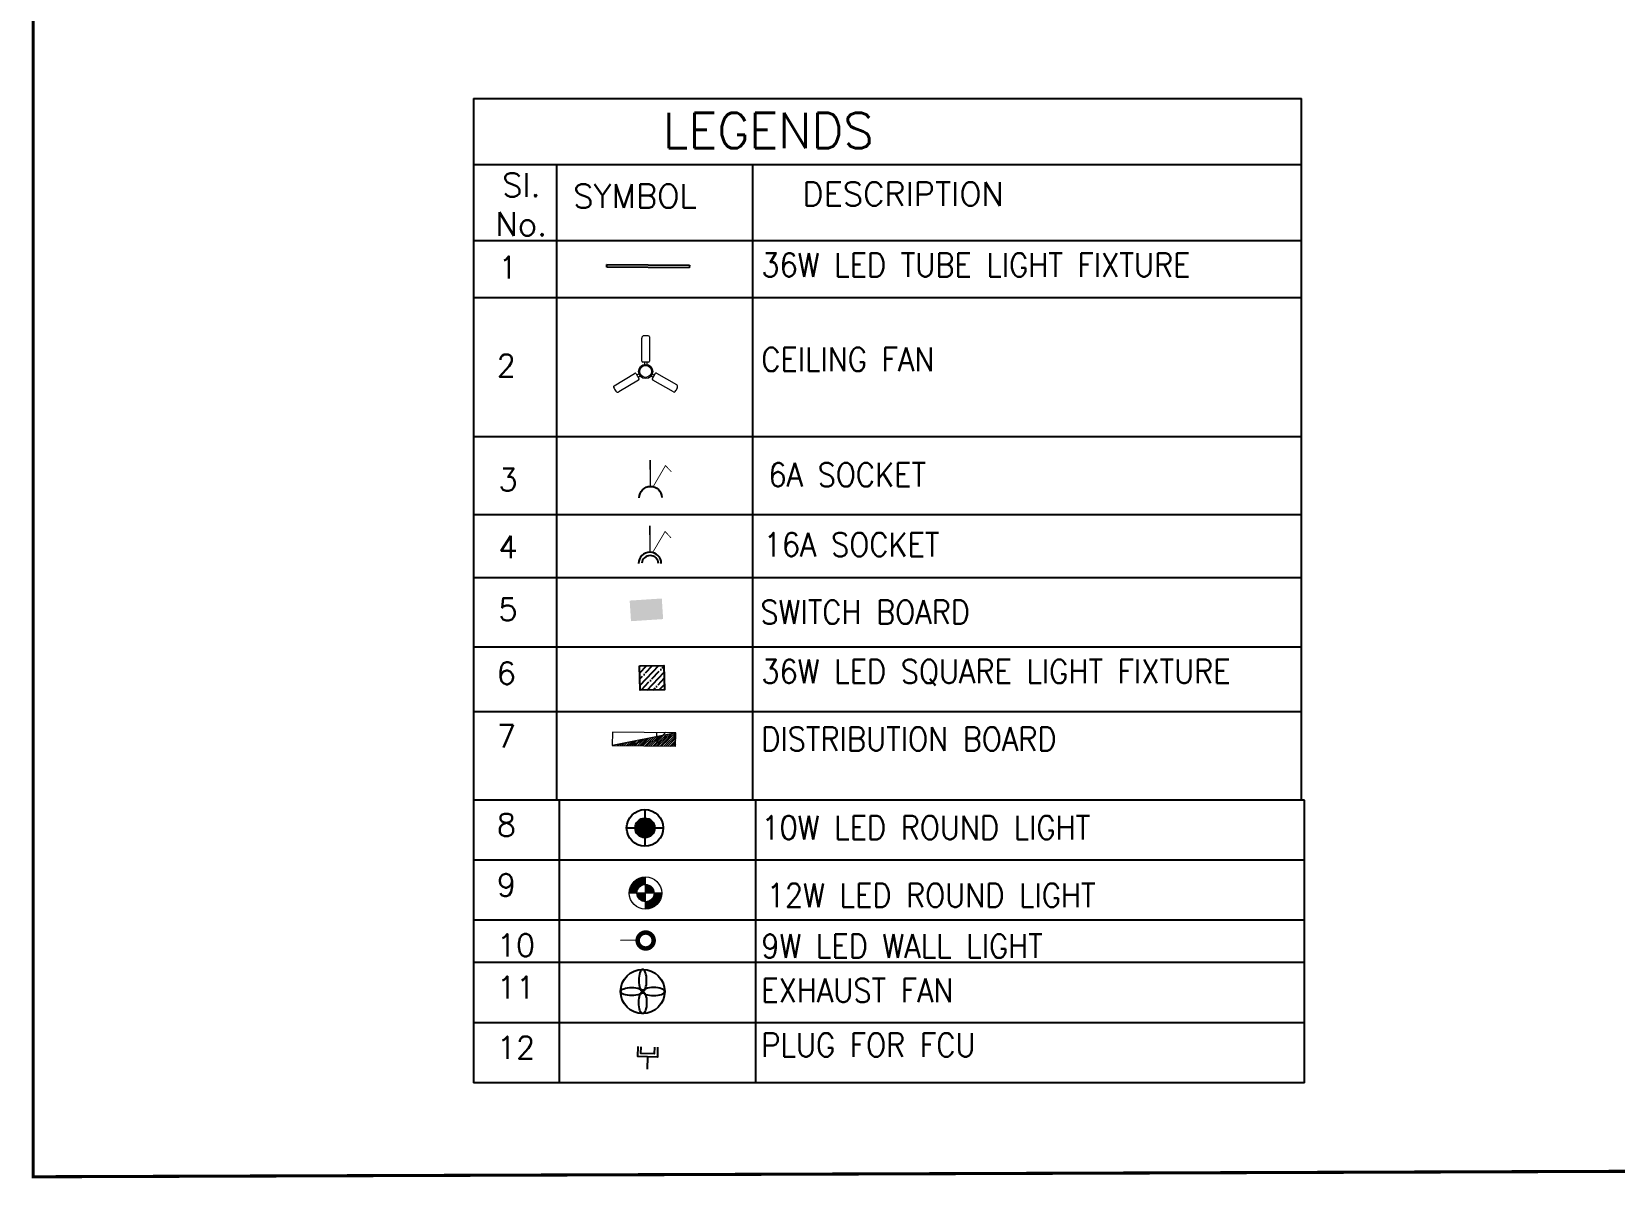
# Model space of a CAD drawing. Header units: inches. Extents: x -221585 to 401252, y -284294 to 332380.
# Drawn here: x 131993 to 135218, y 24843 to 27181 of the extents above; entities that cross this region are included whole.
import ezdxf
from ezdxf.enums import TextEntityAlignment as Align

# ---------------------------------------------------------------- set-up
doc = ezdxf.new("R2010")
doc.units = ezdxf.units.IN
doc.header["$MEASUREMENT"] = 0
for name, color, linetype, lineweight in [('-6LTG', 4, 'Continuous', 18), ('ceilingfan', 1, 'Continuous', 15), ('PIE', 7, 'Continuous', 15)]:
    doc.layers.add(name, color=color, linetype=linetype, lineweight=lineweight)
for name, color, linetype in [('A_dimension_100', 233, 'Continuous'), ('E-LIGHT', 7, 'Continuous'), ('Lighting', 8, 'Continuous'), ('Power', 7, 'Continuous'), ('UPS', 7, 'Continuous')]:
    doc.layers.add(name, color=color, linetype=linetype)
doc.styles.add('A', font='SIMPLEX', dxfattribs={"width": 0.9})

# ---------------------------------------------------------------- blocks, each defined once
blk = doc.blocks.new('Fan')
at = {"color": 6}
for p, q in [((-5.8, 15.7), (-5.8, 48.4)), ((5.2, 50.1), (5.2, 15.7)), ((3.5, 14), (-4.1, 14)), ((-1.9, 14), (-1.9, 10.8)), ((1.5, 14), (1.5, 10.8)), ((-45.2, -19.5), (-15.9, -1.9)), ((-10.2, -11.4), (-38.2, -28.2)), ((-13.6, -2.5), (-9.7, -9)), ((-12.6, -4.2), (-9.9, -2.6)), ((-10.8, -7.1), (-8.1, -5.5)), ((10.3, -7.3), (7.6, -5.8)), ((12, -4.4), (9.3, -2.8)), ((9.4, -9.1), (13.2, -2.4)), ((39.7, -28.3), (10, -11.4)), ((15.5, -1.8), (43.8, -18))]:
    blk.add_line(p, q, dxfattribs=at)
for centre, radius in [((-0.2, 0.8), 10.2), ((-0.2, 0.9), 8.5)]:
    blk.add_circle(centre, radius, dxfattribs=at)
for centre, radius, start, end in [((-2.4, 48.4), 3.4, 92.735, 180), ((-0.2, 0.9), 51, 85.7207, 92.735), ((3.5, 50.1), 1.7, 0, 85.7207), ((-4.1, 15.7), 1.7, 180, 270), ((3.5, 15.7), 1.7, 270, 0), ((-44.4, -21), 1.7, 120.9808, 206.3239), ((-0.2, 0.9), 51, 206.3239, 213.3255), ((-15, -3.4), 1.7, 30.9808, 120.9808), ((-11.1, -9.9), 1.7, 300.9808, 30.9808), ((10.8, -9.9), 1.7, 150.2708, 240.2708), ((14.6, -3.3), 1.7, 60.2708, 150.2708), ((-0.2, 0.9), 51, 325.7165, 332.7215), ((42.1, -20.9), 3.4, 332.7215, 60.2708), ((-40, -25.3), 3.4, 213.3255, 300.9808), ((40.6, -26.9), 1.7, 240.2708, 325.7165)]:
    blk.add_arc(centre, radius, start, end, dxfattribs=at)
blk = doc.blocks.new('ups 6A')
at = {"layer": 'E-LIGHT', "color": 4}
for points, const_width in [([(5905667, -1658491), (5905670, -1658287)], 11.7), ([(5905692, -1658286), (5905785, -1658448), (5905831, -1658401)], 6.64)]:
    blk.add_lwpolyline(points, dxfattribs=dict(at, const_width=const_width))
blk.add_arc((5905672, -1658200), 87.4, 179.0102, 359.0102, dxfattribs=at)
blk = doc.blocks.new('16A')
at = {"layer": 'E-LIGHT', "color": 1}
for points, const_width in [([(5916857, -1642748), (5916861, -1642952)], 11.7), ([(5916882, -1642953), (5916975, -1642791), (5917021, -1642838)], 6.64)]:
    blk.add_lwpolyline(points, dxfattribs=dict(at, const_width=const_width))
for centre, radius, start, end in [((5916862, -1643039), 87.4, 0.9898, 180.9898), ((5916863, -1643043), 64.6, 4.2725, 175.7579)]:
    blk.add_arc(centre, radius, start, end, dxfattribs=at)
blk = doc.blocks.new('1x18W DOWNLIGHT')
h = blk.add_hatch(color=5)
h.paths.add_polyline_path([(38601.25, -1238.84, 0.414214), (38596.25, -1243.84), (38601.25, -1243.84)])
h.paths.add_polyline_path([(38601.25, -1238.84), (38601.25, -1243.84), (38606.25, -1243.84, 0.414214)])
h.paths.add_polyline_path([(38606.25, -1243.84), (38601.25, -1243.84), (38601.25, -1248.84, 0.414214)])
h.paths.add_polyline_path([(38601.25, -1243.84), (38596.25, -1243.84, 0.414214), (38601.25, -1248.84)])
at = {"color": 5}
for p, q in [((38601.25, -1253.24), (38601.25, -1234.44)), ((38610.65, -1243.84), (38591.85, -1243.84))]:
    blk.add_line(p, q, dxfattribs=at)
for radius in [9.4, 5]:
    blk.add_circle((38601.25, -1243.84), radius, dxfattribs=at)
blk = doc.blocks.new('LED DownLight')
at = {"layer": '-6LTG'}
for points in [[(-34.5, 49.4), (-34.5, 92.8, 0.414214), (-127.3, 0), (-83.8, 0, -0.414214)], [(-34.5, 0), (-83.8, 0, 0.414214), (-34.5, -49.4)], [(-34.5, 49.4), (-34.5, 0), (14.9, 0, 0.414214)], [(58.3, 0), (14.9, 0, -0.414214), (-34.5, -49.4), (-34.5, -92.8, 0.414214)]]:
    blk.add_hatch(color=5, dxfattribs=at).paths.add_polyline_path(points)
at = {"layer": '-6LTG', "color": 5}
for p, q in [((-34.5, -92.8), (-34.5, 92.8)), ((58.3, 0), (-127.3, 0))]:
    blk.add_line(p, q, dxfattribs=at)
for radius in [92.8, 49.4]:
    blk.add_circle((-34.5, 0), radius, dxfattribs=at)
blk = doc.blocks.new('w.l')
at = {"layer": 'PIE', "color": 6}
blk.add_line((109349.8, 39723.6), (109371.7, 39720.1), dxfattribs=at)
at = {"layer": 'PIE', "color": 6, "const_width": 6.59}
blk.add_lwpolyline([(109337.4, 39737.9, 1), (109333.8, 39715, 1)], format="xyb", close=True, dxfattribs=at)

msp = doc.modelspace()

# ---------------------------------------------------------------- hatches: boundary and pattern name
at = {"ltscale": 10}
h = msp.add_hatch(dxfattribs=at)
h.set_pattern_fill('ANSI35', color=1, scale=70, angle=1.3779)
h.set_pattern_definition([(46.377854, (-77805.53, -234173.282), (-12.6683419, 12.07323955), []), (46.377854, (-77793.16, -234172.985), (-12.6683419, 12.07323955), [21.875, -4.375, 0, -4.375])])
h.paths.add_polyline_path([(133282.4, 25839.1), (133281.2, 25888.8), (133231.5, 25887.6), (133232.7, 25837.9)])

# ---------------------------------------------------------------- linework, layer by layer
at = {"color": 3}
for p, q in [((132893.3, 27044.2), (134580.5, 27044.2)), ((132893.3, 27044.2), (132893.3, 25614.2)), ((134580.5, 27031.2), (134580.5, 27044.2)), ((134580.5, 25614.2), (134580.5, 27031.2)), ((134580.5, 26909.4), (132893.3, 26909.4)), ((133062, 26909.4), (133062, 25614.2)), ((133461.5, 26909.4), (133461.5, 25614.2)), ((133461.5, 26909.4), (133461.5, 25614.2)), ((132893.3, 26755.2), (133461.5, 26755.2)), ((133461.5, 26755.2), (134580.5, 26755.2)), ((132893.3, 26638.4), (133461.5, 26638.4)), ((133461.5, 26638.4), (134580.5, 26638.4)), ((132893.3, 26355), (133461.5, 26355)), ((133461.5, 26355), (134580.5, 26355)), ((132893.3, 26196), (133461.5, 26196)), ((133461.5, 26196), (134580.5, 26196)), ((132893.3, 26068.1), (133461.5, 26068.1)), ((133461.5, 26068.1), (134580.5, 26068.1)), ((132893.3, 25926.4), (133461.5, 25926.4)), ((133461.5, 25926.4), (134580.5, 25926.4)), ((132893.3, 25795), (133461.5, 25795)), ((133461.5, 25795), (134580.5, 25795)), ((134580.5, 25614.2), (132893.3, 25614.2)), ((132893.3, 25614.2), (132893.3, 25037.6)), ((134586.3, 25614.2), (132893.3, 25614.2)), ((133067.9, 25614.2), (133067.9, 25037.6)), ((133467.4, 25614.2), (133467.4, 25037.6)), ((134586.3, 25037.6), (134586.3, 25614.2)), ((134586.3, 25491.6), (132893.3, 25491.6)), ((134586.3, 25369), (132893.3, 25369)), ((134586.3, 25282.8), (132893.3, 25282.8)), ((134586.3, 25160.2), (132893.3, 25160.2)), ((134586.3, 25037.6), (132893.3, 25037.6))]:
    msp.add_line(p, q, dxfattribs=at)
at = {"color": 5}
for p, q in [((133165, 26706), (133332.9, 26704.6)), ((133165, 26700.8), (133165, 26706)), ((133332.8, 26699.4), (133165, 26700.8)), ((133332.9, 26704.6), (133332.8, 26699.4))]:
    msp.add_line(p, q, dxfattribs=at)
at = {"color": 6, "const_width": 6.3}
msp.add_lwpolyline([(131995.7, 24846.2), (131995.7, 30676.9), (140611.1, 30706.5), (140611.1, 24875.8)], close=True, dxfattribs=at)
at = {"color": 1, "ltscale": 10}
msp.add_lwpolyline([(133231.5, 25887.6), (133281.2, 25888.8), (133282.4, 25839.1), (133232.7, 25837.9)], close=True, dxfattribs=at)
at = {"color": 30, "linetype": 'Continuous', "lineweight": 9, "true_color": 0x00001e}
msp.add_lwpolyline([(133305.2, 25751.2), (133176.2, 25752.8), (133175.7, 25725.6), (133304.7, 25724), (133305.2, 25751.2), (133175.7, 25725.6)], dxfattribs=at)
msp.add_lwpolyline([(133305.2, 25751.2), (133176.2, 25752.8), (133175.7, 25725.6), (133304.7, 25724), (133305.2, 25751.2), (133175.7, 25725.6)], dxfattribs=at)
at = {"color": 1, "linetype": 'Continuous', "lineweight": 9, "true_color": 0x000001}
for points in [[(133250.3, 25740.3), (133234.7, 25724.4), (133234.7, 25724.4)], [(133250.3, 25740.3), (133234.7, 25724.4), (133234.7, 25724.4)], [(133255.1, 25741.3), (133238.6, 25725.1), (133238.6, 25725.1)], [(133255.1, 25741.3), (133238.6, 25725.1), (133238.6, 25725.1)], [(133260.1, 25741.7), (133242.7, 25724.8), (133242.7, 25724.8)], [(133260.1, 25741.7), (133242.7, 25724.8), (133242.7, 25724.8)], [(133265.4, 25742.8), (133246.3, 25724.8), (133246.3, 25724.8)], [(133265.4, 25742.8), (133246.3, 25724.8), (133246.3, 25724.8)], [(133270.2, 25743.7), (133250.4, 25724.6), (133250.4, 25724.6)], [(133270.2, 25743.7), (133250.4, 25724.6), (133250.4, 25724.6)], [(133274.9, 25745.1), (133254.5, 25724.7), (133254.5, 25724.7)], [(133274.9, 25745.1), (133254.5, 25724.7), (133254.5, 25724.7)], [(133279.7, 25746.1), (133258.2, 25724.3), (133258.2, 25724.3)], [(133279.7, 25746.1), (133258.2, 25724.3), (133258.2, 25724.3)], [(133285.1, 25746.7), (133262.2, 25724.5), (133262.2, 25724.5)], [(133285.1, 25746.7), (133262.2, 25724.5), (133262.2, 25724.5)], [(133289.9, 25747.6), (133265.4, 25724), (133265.4, 25724)], [(133289.9, 25747.6), (133265.4, 25724), (133265.4, 25724)], [(133266, 25752.7), (133265.8, 25741.4), (133265.8, 25741.4)], [(133294.8, 25748.6), (133269.3, 25724.6), (133269.3, 25724.6)], [(133294.8, 25748.6), (133269.3, 25724.6), (133269.3, 25724.6)], [(133299.4, 25750), (133273.5, 25724.3), (133273.5, 25724.3)], [(133299.4, 25750), (133273.5, 25724.3), (133273.5, 25724.3)], [(133304.7, 25751), (133277, 25724.4), (133277, 25724.4)], [(133304.7, 25751), (133277, 25724.4), (133277, 25724.4)], [(133305.7, 25747.8), (133281.2, 25724.1), (133281.2, 25724.1)], [(133305.7, 25747.8), (133281.2, 25724.1), (133281.2, 25724.1)], [(133305.4, 25743.6), (133285.2, 25724.3), (133285.2, 25724.3)], [(133305.4, 25743.6), (133285.2, 25724.3), (133285.2, 25724.3)], [(133305, 25739.9), (133288.9, 25723.9), (133288.9, 25723.9)], [(133305, 25739.9), (133288.9, 25723.9), (133288.9, 25723.9)], [(133301.8, 25752.2), (133301.8, 25742), (133301.8, 25742)], [(133177.1, 25726), (133177.2, 25725.6), (133177.2, 25725.6)], [(133177.1, 25726), (133177.2, 25725.6), (133177.2, 25725.6)], [(133181.9, 25727), (133180.8, 25725.6), (133180.8, 25725.6)], [(133181.9, 25727), (133180.8, 25725.6), (133180.8, 25725.6)], [(133186.7, 25727.9), (133184.8, 25725.8), (133184.8, 25725.8)], [(133186.7, 25727.9), (133184.8, 25725.8), (133184.8, 25725.8)], [(133191.5, 25728.8), (133187.9, 25725.7), (133187.9, 25725.7)], [(133191.5, 25728.8), (133187.9, 25725.7), (133187.9, 25725.7)], [(133197, 25729.4), (133192.1, 25725.4), (133192.1, 25725.4)], [(133197, 25729.4), (133192.1, 25725.4), (133192.1, 25725.4)], [(133201.7, 25730.8), (133196.1, 25725.6), (133196.1, 25725.6)], [(133201.7, 25730.8), (133196.1, 25725.6), (133196.1, 25725.6)], [(133206.5, 25731.8), (133199.8, 25725.2), (133199.8, 25725.2)], [(133206.5, 25731.8), (133199.8, 25725.2), (133199.8, 25725.2)], [(133211.3, 25732.7), (133203.9, 25724.9), (133203.9, 25724.9)], [(133211.3, 25732.7), (133203.9, 25724.9), (133203.9, 25724.9)], [(133216.7, 25733.3), (133208, 25725.1), (133208, 25725.1)], [(133216.7, 25733.3), (133208, 25725.1), (133208, 25725.1)], [(133221.5, 25734.3), (133211.4, 25725.6), (133211.4, 25725.6)], [(133221.5, 25734.3), (133211.4, 25725.6), (133211.4, 25725.6)], [(133226.2, 25735.7), (133215.5, 25725.3), (133215.5, 25725.3)], [(133226.2, 25735.7), (133215.5, 25725.3), (133215.5, 25725.3)], [(133231, 25736.6), (133219.6, 25725.5), (133219.6, 25725.5)], [(133231, 25736.6), (133219.6, 25725.5), (133219.6, 25725.5)], [(133235.9, 25737.5), (133223.3, 25725.1), (133223.3, 25725.1)], [(133235.9, 25737.5), (133223.3, 25725.1), (133223.3, 25725.1)], [(133240.3, 25737.9), (133227, 25724.7), (133227, 25724.7)], [(133240.3, 25737.9), (133227, 25724.7), (133227, 25724.7)], [(133245.6, 25738.9), (133231, 25724.8), (133231, 25724.8)], [(133245.6, 25738.9), (133231, 25724.8), (133231, 25724.8)], [(133305.2, 25735.9), (133293.1, 25723.6), (133293.1, 25723.6)], [(133305.2, 25735.9), (133293.1, 25723.6), (133293.1, 25723.6)], [(133304.9, 25731.7), (133297, 25724.2), (133297, 25724.2)], [(133304.9, 25731.7), (133297, 25724.2), (133297, 25724.2)], [(133305.4, 25728.3), (133301, 25724.4), (133301, 25724.4)], [(133305.4, 25728.3), (133301, 25724.4), (133301, 25724.4)], [(133305.1, 25724.1), (133304.2, 25723.9), (133304.2, 25723.9)], [(133305.1, 25724.1), (133304.2, 25723.9), (133304.2, 25723.9)]]:
    msp.add_lwpolyline(points, dxfattribs=at)
at = {"color": 8, "linetype": 'Continuous', "lineweight": 9, "true_color": 0x000008}
msp.add_lwpolyline([(133265.7, 25733.2), (133285.3, 25752.9), (133285.3, 25752.9)], dxfattribs=at)
msp.add_lwpolyline([(133265.7, 25733.2), (133285.3, 25752.9), (133285.3, 25752.9)], dxfattribs=at)
msp.add_lwpolyline([(133265.7, 25733.2), (133285.3, 25752.9), (133285.3, 25752.9)], dxfattribs=at)
at = {"color": 8, "linetype": 'Continuous', "lineweight": 5, "true_color": 0x767676}
msp.add_lwpolyline([(133215.6, 25726.9), (133217.5, 25727.4), (133233.9, 25733.9), (133241.7, 25738.3)], dxfattribs=at)
at = {"color": 5}
msp.add_circle((133237.8, 25223.9), 45, dxfattribs=at)
at = {"color": 5, "extrusion": (0, 0, -1)}
for centre, major_axis, ratio in [((133237.8, 25246.4), (0, -22.5), 0.361042), ((133260.3, 25223.9), (-22.5, 0), 0.363524)]:
    msp.add_ellipse(centre, major_axis=major_axis, ratio=ratio, dxfattribs=at)
at = {"color": 5}
for centre, major_axis, ratio in [((133215.3, 25223.9), (22.5, 0), 0.363524), ((133237.8, 25201.4), (0, 22.5), 0.361042)]:
    msp.add_ellipse(centre, major_axis=major_axis, ratio=ratio, dxfattribs=at)
at = {"color": 3, "ltscale": 10}
msp.add_solid([(133211.3, 26020.8), (133276.8, 26025.1), (133214, 25978.8), (133279.5, 25983.1)], dxfattribs=at)
at = {"layer": 'A_dimension_100', "color": 3, "ltscale": 0.05}
for points in [[(133268.2, 25110.5), (133267.7, 25090.2), (133227.8, 25091.2), (133228.3, 25111.5)], [(133261.9, 25110.7), (133261.5, 25096.7), (133234.3, 25097.3), (133234.6, 25111.3)], [(133247.4, 25090.7), (133246.8, 25065.4)]]:
    msp.add_lwpolyline(points, dxfattribs=at)

# ---------------------------------------------------------------- block references
at = {"xscale": 1.399999999999999, "yscale": 1.399999999999999, "zscale": 1.399999999999999, "rotation": 189.6404533713907}
msp.add_blockref('w.l', (274838.2, 105793.3), dxfattribs=at)
at = {"layer": 'ceilingfan', "xscale": 1.428425670840644, "yscale": 1.428425670840644, "zscale": 1.428425670840644}
msp.add_blockref('Fan', (133244.1, 26486.7), dxfattribs=at)
at = {"layer": 'Lighting', "color": 8, "xscale": 3.970890562808827, "yscale": 3.970890562808827, "zscale": 3.970890562808827, "rotation": 180}
msp.add_blockref('1x18W DOWNLIGHT', (286523.8, 20618.2), dxfattribs=at)
at = {"layer": 'Lighting', "linetype": 'Continuous', "xscale": 0.3557970566093919, "yscale": 0.3557970566093919, "zscale": 0.3557970566093919}
msp.add_blockref('LED DownLight', (133255.9, 25424.6), dxfattribs=at)
at = {"layer": 'Power', "xscale": 0.2640240205127439, "yscale": 0.2640240205127439, "zscale": 0.2640240205127439, "rotation": 359.1776400023923}
msp.add_blockref('16A', (-1422554, 482274.8), dxfattribs=at)
at = {"layer": 'UPS', "color": 3, "xscale": -0.264244497741048, "yscale": 0.2642444977410482, "zscale": 0.2642444977410482, "rotation": 179.6094359795521}
msp.add_blockref('ups 6A', (-1430238, -401291.9), dxfattribs=at)

# ---------------------------------------------------------------- texts
at = {"color": 7, "style": 'A'}
for s, height, p in [('LEGENDS', 72.21, (133278.6, 26942.9)), ('1', 45.6, (132943.8, 26677.2)), ('2', 45.6, (132940.2, 26477.1)), ('3', 45.6, (132943.8, 26244.7)), ('4', 45.6, (132943.8, 26107.3)), ('5', 45.6, (132943.8, 25980.3)), ('6', 45.6, (132940.5, 25850)), ('7', 45.6, (132940.5, 25721.6)), ('8', 45.6, (132940.5, 25540.8)), ('9', 45.6, (132940.5, 25418.2)), ('10', 45.61, (132940.5, 25295.6)), ('11', 45.61, (132940.5, 25209.4)), ('12', 45.61, (132940.5, 25086.8))]:
    msp.add_text(s, height=height, dxfattribs=at).set_placement(p)
at = {"color": 0, "style": 'A'}
for s, p in [('Sl.', (132990.6, 26844.1)), ('No.', (132990.6, 26764.3))]:
    msp.add_text(s, height=48.14, dxfattribs=at).set_placement(p, align=Align.CENTER)
for s, height, p in [('SYMBOL', 48.14, (133096.2, 26821.3)), ('DESCRIPTION', 48.142, (133563.3, 26825.7))]:
    msp.add_text(s, height=height, dxfattribs=at).set_placement(p)
at = {"color": 0, "attachment_point": 1, "style": 'A'}
for s, width, insert, char_height in [('36W LED TUBE LIGHT FIXTURE', 6955.156, (133479.6, 26729.2), 48.142), ('CEILING FAN', 5688.689, (133479.6, 26536.6), 48.142), ('6A SOCKET', 6494.613, (133494.1, 26301.5), 48.14), ('16A SOCKET', 5496.796, (133484.3, 26159.1), 48.14), ('SWITCH BOARD', 5722.242, (133477.7, 26021.4), 48.142), ('36W LED SQUARE LIGHT FIXTURE', 6955.156, (133479.6, 25900.4), 48.142), ('DISTRIBUTION BOARD', 8106.989, (133479.6, 25762.9), 48.142), ('10W LED ROUND LIGHT', 8106.989, (133479.6, 25582.1), 48.142), ('12W LED ROUND LIGHT', 8106.989, (133490.5, 25444.2), 48.142), ('9W LED WALL LIGHT', 8106.989, (133479.6, 25340.5), 48.142), ('EXHAUST FAN', 8106.989, (133479.6, 25250.1), 48.142), ('PLUG FOR FCU', 8106.989, (133479.6, 25139), 48.142)]:
    msp.add_mtext_dynamic_manual_height_columns(s, width=width, gutter_width=12.5, heights=[0], dxfattribs=dict(at, insert=insert, char_height=char_height))

doc.saveas('drawing.dxf')
